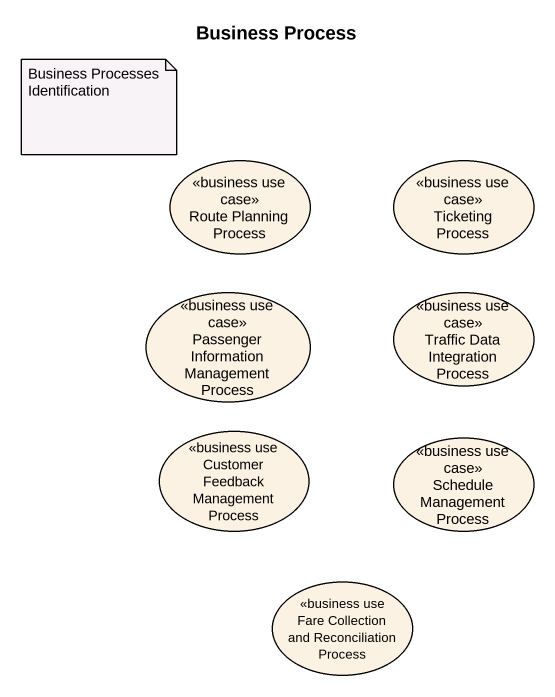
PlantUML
@startuml
title Business Process
usecase "Route Planning Process" as Route_Planning_Process <<business use case>>
usecase "Ticketing Process" as Ticketing_Process <<business use case>>
usecase "Passenger Information Management Process" as Passenger_Information <<business use case>>
usecase "Traffic Data Integration Process" as Traffic_Data_Integration <<business use case>>
usecase "Customer Feedback Management Process" as Customer_Feedback <<business use case>>
usecase "Schedule Management Process" as Schedule_Management_Process <<business use case>>
usecase "Fare Collection and Reconciliation Process" as Fare_Collection_and <<business use case>>
note as N1
  Business Processes Identification
end note
@enduml
